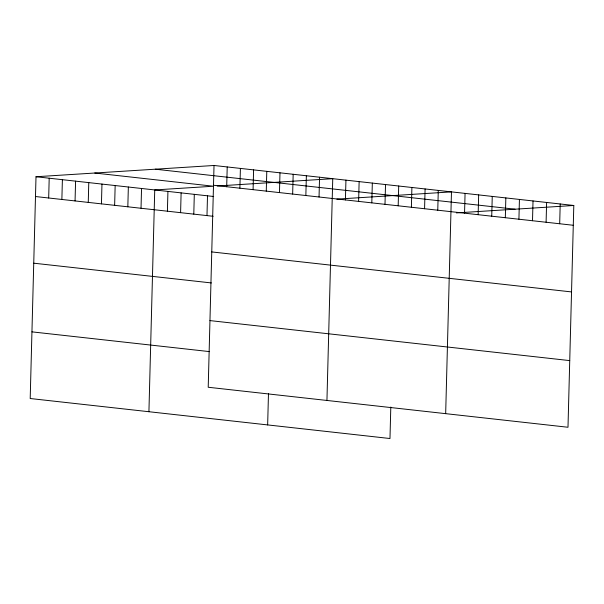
<?xml version="1.0" encoding="UTF-8"?>
<svg xmlns="http://www.w3.org/2000/svg" width="604" height="604" viewBox="0 0 604 604"><rect width="100%" height="100%" fill="white"/><g stroke="black" fill="none" stroke-linecap="round" stroke-linejoin="round"><path stroke-width="0.91" d="M214.02 165.481L208.214 387.255L567.994 427.255L573.8 205.481L214.02 165.481L36.006 176.745L30.2 398.519L389.98 438.519L390.803 407.043M48.682 197.999L49.196 178.21M61.872 199.463L62.393 179.675M75.062 200.928L75.583 181.147M88.26 202.4L88.773 182.612M101.449 203.865L101.963 184.077M114.639 205.33L115.16 185.541M127.829 206.802L128.35 187.013M141.026 208.267L141.54 188.478M148.924 411.724L154.737 189.943L213.476 186.228L94.752 173.023M167.406 211.196L167.927 191.415M180.596 212.668L181.117 192.88M193.793 214.133L194.307 194.345M206.983 215.598L207.504 195.809M226.696 186.734L227.217 166.946M239.886 188.199L240.407 168.41M253.084 189.664L253.597 169.875M266.273 191.128L266.787 171.347M267.655 424.922L268.478 393.446M279.463 192.601L279.984 172.812M292.653 194.065L293.174 174.277M305.851 195.53L306.364 175.741M319.04 197.002L319.561 177.214M326.945 400.452L332.751 178.678L217.206 185.994M345.42 199.932L345.941 180.143M358.617 201.396L359.131 181.615M371.807 202.868L372.328 183.08M384.997 204.333L385.518 184.545M398.187 205.798L398.708 186.009M411.384 207.263L411.898 187.482M424.574 208.735L425.095 188.946M437.764 210.2L438.285 190.411M445.669 413.657L451.475 191.883L336.858 199.131M464.551 213.174L465.065 193.393M478.141 214.692L478.662 194.903M491.731 216.202L492.252 196.413M505.321 217.712L505.842 197.923M518.919 219.222L519.432 199.433M532.509 220.732L533.022 200.943M546.099 222.242L546.62 202.461M559.689 223.759L560.21 203.971M456.39 212.91L573.8 205.481M155.281 169.196L515.053 209.195M213.506 185.262L573.279 225.269M36.006 176.745L213.657 196.496M35.493 196.534L213.137 216.285M211.762 251.921L571.535 291.921M33.741 263.185L211.392 282.936M209.958 320.596L569.738 360.603M31.944 331.86L209.596 351.619"/></g></svg>
